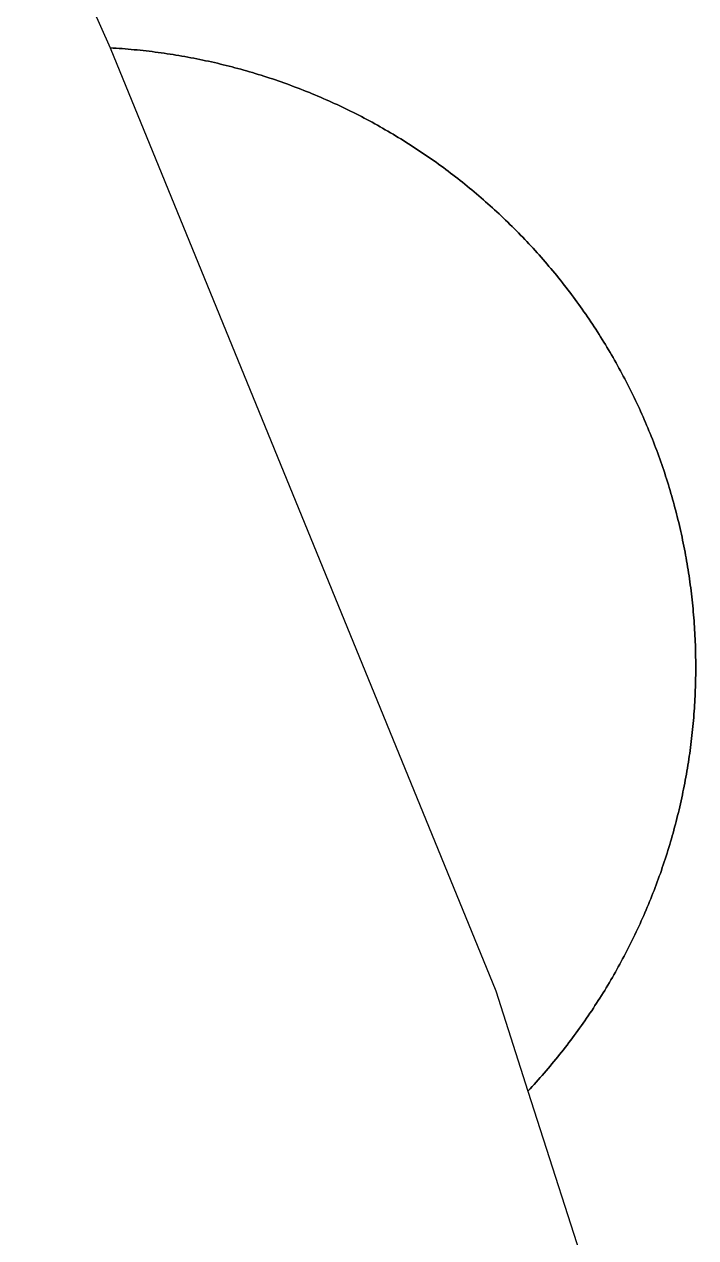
# Model space of a CAD drawing. Header units: millimetres. Extents: x 539514 to 908003, y -69769 to 203909.
# Drawn here: x 593716 to 611979, y 35417 to 68420 of the extents above; entities that cross this region are included whole.
import ezdxf

# ---------------------------------------------------------------- set-up
doc = ezdxf.new("R2010")
doc.units = ezdxf.units.MM
doc.layers.add('CLOSED_AREAS', color=7, linetype='Continuous')

msp = doc.modelspace()

# ---------------------------------------------------------------- linework, layer by layer
at = {"layer": 'CLOSED_AREAS'}
msp.add_lwpolyline([(593716.462, 73024.731), (596048.337, 67778.011), (596130.3, 67773.279), (596212.238, 67768.149), (596294.151, 67762.619), (596376.036, 67756.691), (596457.89, 67750.364), (596539.714, 67743.639), (596621.503, 67736.515), (596703.257, 67728.993), (596784.973, 67721.073), (596866.65, 67712.756), (596948.285, 67704.041), (597029.877, 67694.928), (597111.423, 67685.418), (597192.922, 67675.512), (597274.372, 67665.208), (597355.771, 67654.509), (597437.117, 67643.413), (597518.408, 67631.921), (597599.641, 67620.033), (597680.816, 67607.75), (597761.931, 67595.072), (597842.982, 67581.999), (597923.969, 67568.532), (598004.89, 67554.671), (598085.742, 67540.415), (598166.523, 67525.766), (598247.233, 67510.724), (598327.868, 67495.29), (598408.427, 67479.462), (598488.908, 67463.243), (598569.309, 67446.632), (598649.628, 67429.63), (598729.864, 67412.237), (598810.013, 67394.454), (598890.076, 67376.28), (598970.049, 67357.717), (599049.93, 67338.765), (599129.719, 67319.424), (599209.412, 67299.695), (599289.008, 67279.577), (599368.505, 67259.073), (599447.902, 67238.182), (599527.196, 67216.904), (599606.385, 67195.241), (599685.468, 67173.192), (599764.443, 67150.759), (599843.307, 67127.941), (599922.06, 67104.74), (600000.698, 67081.155), (600079.221, 67057.188), (600157.626, 67032.839), (600235.912, 67008.108), (600314.076, 66982.997), (600392.118, 66957.505), (600470.034, 66931.633), (600547.823, 66905.383), (600625.483, 66878.754), (600703.013, 66851.747), (600780.411, 66824.363), (600857.674, 66796.602), (600934.801, 66768.466), (601011.79, 66739.954), (601088.64, 66711.068), (601165.348, 66681.808), (601241.912, 66652.175), (601318.332, 66622.17), (601394.604, 66591.792), (601470.728, 66561.044), (601546.701, 66529.926), (601622.521, 66498.438), (601698.188, 66466.581), (601773.698, 66434.356), (601849.051, 66401.764), (601924.244, 66368.805), (601999.275, 66335.481), (602074.144, 66301.791), (602148.847, 66267.738), (602223.384, 66233.321), (602297.752, 66198.542), (602371.951, 66163.401), (602445.977, 66127.899), (602519.829, 66092.037), (602593.506, 66055.816), (602667.006, 66019.237), (602740.327, 65982.3), (602813.467, 65945.007), (602886.424, 65907.358), (602959.198, 65869.354), (603031.785, 65830.997), (603104.185, 65792.286), (603176.396, 65753.223), (603248.415, 65713.81), (603320.242, 65674.046), (603391.874, 65633.933), (603463.311, 65593.471), (603534.549, 65552.662), (603605.588, 65511.507), (603676.425, 65470.006), (603747.06, 65428.161), (603817.49, 65385.973), (603887.714, 65343.442), (603957.73, 65300.57), (604027.536, 65257.357), (604097.131, 65213.805), (604166.513, 65169.915), (604235.681, 65125.687), (604304.632, 65081.123), (604373.366, 65036.224), (604441.88, 64990.991), (604510.174, 64945.425), (604578.244, 64899.526), (604646.091, 64853.297), (604713.711, 64806.738), (604781.104, 64759.851), (604848.268, 64712.635), (604915.201, 64665.094), (604981.902, 64617.227), (605048.369, 64569.035), (605114.6, 64520.521), (605180.595, 64471.685), (605246.351, 64422.528), (605311.867, 64373.052), (605377.141, 64323.257), (605442.172, 64273.145), (605506.958, 64222.716), (605571.498, 64171.973), (605635.79, 64120.917), (605699.833, 64069.548), (605763.625, 64017.867), (605827.164, 63965.877), (605890.45, 63913.578), (605953.48, 63860.972), (606016.254, 63808.059), (606078.769, 63754.841), (606141.024, 63701.319), (606203.017, 63647.495), (606264.748, 63593.37), (606326.215, 63538.945), (606387.416, 63484.221), (606448.35, 63429.2), (606509.015, 63373.883), (606569.41, 63318.271), (606629.534, 63262.366), (606689.385, 63206.168), (606748.961, 63149.68), (606808.262, 63092.903), (606867.285, 63035.837), (606926.03, 62978.485), (606984.495, 62920.847), (607042.679, 62862.926), (607100.58, 62804.721), (607158.197, 62746.236), (607215.528, 62687.471), (607272.573, 62628.427), (607329.329, 62569.106), (607385.796, 62509.51), (607441.973, 62449.639), (607497.857, 62389.495), (607553.447, 62329.081), (607608.743, 62268.396), (607663.742, 62207.443), (607718.444, 62146.222), (607772.848, 62084.736), (607826.951, 62022.986), (607880.753, 61960.973), (607934.253, 61898.699), (607987.448, 61836.165), (608040.339, 61773.373), (608092.923, 61710.324), (608145.2, 61647.02), (608197.167, 61583.462), (608248.825, 61519.652), (608300.171, 61455.591), (608351.205, 61391.281), (608401.925, 61326.723), (608452.331, 61261.919), (608502.42, 61196.87), (608552.191, 61131.578), (608601.645, 61066.045), (608650.778, 61000.271), (608699.591, 60934.259), (608748.082, 60868.011), (608796.249, 60801.527), (608844.093, 60734.809), (608891.611, 60667.859), (608938.802, 60600.678), (608985.666, 60533.269), (609032.201, 60465.632), (609078.406, 60397.769), (609124.28, 60329.682), (609169.822, 60261.373), (609215.031, 60192.842), (609259.906, 60124.093), (609304.445, 60055.126), (609348.648, 59985.942), (609392.514, 59916.544), (609436.042, 59846.934), (609479.229, 59777.112), (609522.077, 59707.081), (609564.583, 59636.842), (609606.746, 59566.397), (609648.566, 59495.748), (609690.042, 59424.896), (609731.172, 59353.842), (609771.955, 59282.59), (609812.392, 59211.139), (609852.479, 59139.493), (609892.218, 59067.652), (609931.606, 58995.618), (609970.643, 58923.394), (610009.328, 58850.98), (610047.66, 58778.379), (610085.638, 58705.592), (610123.261, 58632.621), (610160.528, 58559.468), (610197.439, 58486.134), (610233.992, 58412.621), (610270.187, 58338.931), (610306.023, 58265.066), (610341.498, 58191.028), (610376.613, 58116.817), (610411.366, 58042.436), (610445.756, 57967.887), (610479.783, 57893.172), (610513.446, 57818.291), (610546.744, 57743.248), (610579.676, 57668.043), (610612.241, 57592.679), (610644.439, 57517.157), (610676.269, 57441.48), (610707.73, 57365.648), (610738.822, 57289.664), (610769.543, 57213.529), (610799.894, 57137.246), (610829.872, 57060.816), (610859.478, 56984.241), (610888.711, 56907.523), (610917.569, 56830.663), (610946.054, 56753.664), (610974.163, 56676.527), (611001.896, 56599.253), (611029.253, 56521.846), (611056.232, 56444.307), (611082.833, 56366.637), (611109.056, 56288.838), (611134.9, 56210.913), (611160.364, 56132.863), (611185.448, 56054.69), (611210.151, 55976.395), (611234.473, 55897.981), (611258.412, 55819.45), (611281.969, 55740.803), (611305.142, 55662.043), (611327.932, 55583.17), (611350.337, 55504.187), (611372.358, 55425.097), (611393.993, 55345.9), (611415.243, 55266.598), (611436.106, 55187.194), (611456.582, 55107.69), (611476.671, 55028.086), (611496.372, 54948.386), (611515.684, 54868.591), (611534.608, 54788.702), (611553.143, 54708.723), (611571.288, 54628.654), (611589.043, 54548.498), (611606.408, 54468.256), (611623.382, 54387.931), (611639.964, 54307.524), (611656.155, 54227.037), (611671.953, 54146.473), (611687.36, 54065.832), (611702.373, 53985.117), (611716.993, 53904.331), (611731.22, 53823.474), (611745.053, 53742.548), (611758.491, 53661.557), (611771.535, 53580.5), (611784.185, 53499.382), (611796.439, 53418.202), (611808.298, 53336.964), (611819.761, 53255.669), (611830.828, 53174.32), (611841.499, 53092.917), (611851.773, 53011.463), (611861.651, 52929.961), (611871.132, 52848.411), (611880.215, 52766.816), (611888.901, 52685.178), (611897.19, 52603.498), (611905.081, 52521.779), (611912.574, 52440.023), (611919.668, 52358.231), (611926.365, 52276.405), (611932.663, 52194.548), (611938.562, 52112.661), (611944.062, 52030.747), (611949.164, 51948.806), (611953.867, 51866.842), (611958.17, 51784.856), (611962.074, 51702.85), (611965.579, 51620.825), (611968.685, 51538.785), (611971.39, 51456.731), (611973.697, 51374.664), (611975.604, 51292.587), (611977.111, 51210.502), (611978.218, 51128.41), (611978.926, 51046.314), (611979.234, 50964.216), (611979.142, 50882.117), (611978.651, 50800.019), (611977.76, 50717.925), (611976.469, 50635.836), (611974.778, 50553.754), (611972.688, 50471.682), (611970.198, 50389.621), (611967.309, 50307.572), (611964.02, 50225.539), (611960.332, 50143.523), (611956.245, 50061.526), (611951.758, 49979.549), (611946.872, 49897.596), (611941.588, 49815.667), (611935.904, 49733.765), (611929.822, 49651.892), (611923.341, 49570.049), (611916.462, 49488.238), (611909.185, 49406.462), (611901.509, 49324.723), (611893.436, 49243.022), (611884.965, 49161.361), (611876.096, 49079.742), (611866.83, 48998.168), (611857.167, 48916.639), (611847.107, 48835.159), (611836.651, 48753.729), (611825.798, 48672.35), (611814.549, 48591.025), (611802.905, 48509.756), (611790.864, 48428.545), (611778.429, 48347.393), (611765.598, 48266.303), (611752.373, 48185.276), (611738.754, 48104.314), (611724.74, 48023.42), (611710.333, 47942.595), (611695.532, 47861.841), (611680.338, 47781.16), (611664.752, 47700.554), (611648.774, 47620.025), (611632.403, 47539.575), (611615.641, 47459.205), (611598.488, 47378.918), (611580.944, 47298.715), (611563.01, 47218.599), (611544.686, 47138.571), (611525.973, 47058.633), (611506.87, 46978.787), (611487.379, 46899.035), (611467.5, 46819.379), (611447.234, 46739.821), (611426.58, 46660.362), (611405.539, 46581.005), (611384.113, 46501.752), (611362.301, 46422.603), (611340.103, 46343.562), (611317.522, 46264.629), (611294.556, 46185.808), (611271.206, 46107.099), (611247.474, 46028.505), (611223.359, 45950.027), (611198.862, 45871.668), (611173.985, 45793.429), (611148.726, 45715.312), (611123.088, 45637.319), (611097.07, 45559.452), (611070.673, 45481.712), (611043.898, 45404.102), (611016.745, 45326.623), (610989.216, 45249.277), (610961.31, 45172.066), (610933.029, 45094.992), (610904.373, 45018.056), (610875.342, 44941.261), (610845.938, 44864.608), (610816.161, 44788.1), (610786.012, 44711.737), (610755.491, 44635.522), (610724.6, 44559.456), (610693.339, 44483.542), (610661.708, 44407.78), (610629.709, 44332.174), (610597.343, 44256.724), (610564.609, 44181.433), (610531.509, 44106.302), (610498.043, 44031.334), (610464.213, 43956.529), (610430.02, 43881.889), (610395.463, 43807.417), (610360.544, 43733.114), (610325.263, 43658.982), (610289.622, 43585.023), (610253.622, 43511.238), (610217.262, 43437.629), (610180.545, 43364.198), (610143.471, 43290.947), (610106.04, 43217.877), (610068.254, 43144.991), (610030.113, 43072.289), (609991.619, 42999.774), (609952.773, 42927.447), (609913.574, 42855.31), (609874.025, 42783.364), (609834.126, 42711.612), (609793.879, 42640.056), (609753.283, 42568.696), (609712.34, 42497.534), (609671.052, 42426.573), (609629.418, 42355.814), (609587.44, 42285.258), (609545.119, 42214.907), (609502.457, 42144.763), (609459.453, 42074.828), (609416.109, 42005.103), (609372.426, 41935.59), (609328.406, 41866.291), (609284.048, 41797.206), (609239.354, 41728.338), (609194.326, 41659.689), (609148.964, 41591.26), (609103.27, 41523.053), (609057.244, 41455.068), (609010.887, 41387.309), (608964.201, 41319.776), (608917.187, 41252.472), (608869.845, 41185.397), (608822.178, 41118.553), (608774.186, 41051.942), (608725.869, 40985.566), (608677.231, 40919.426), (608628.271, 40853.523), (608578.99, 40787.86), (608529.391, 40722.437), (608479.473, 40657.256), (608429.239, 40592.32), (608378.689, 40527.628), (608327.825, 40463.184), (608276.647, 40398.988), (608225.158, 40335.042), (608173.358, 40271.347), (608121.248, 40207.906), (608068.83, 40144.718), (608016.105, 40081.787), (607963.075, 40019.113), (607909.74, 39956.699), (607856.101, 39894.544), (607802.161, 39832.652), (607747.919, 39771.023), (607693.379, 39709.658), (607638.54, 39648.56), (607583.404, 39587.73), (607527.973, 39527.169), (607472.248, 39466.879), (607416.23, 39406.86), (609165.136, 33965.817)], dxfattribs=at)
msp.add_lwpolyline([(607416.23, 39406.86), (607472.248, 39466.879), (607527.973, 39527.169), (607583.404, 39587.73), (607638.54, 39648.56), (607693.379, 39709.658), (607747.919, 39771.023), (607802.161, 39832.652), (607856.101, 39894.544), (607909.74, 39956.699), (607963.075, 40019.113), (608016.105, 40081.787), (608068.83, 40144.718), (608121.248, 40207.906), (608173.358, 40271.347), (608225.158, 40335.042), (608276.647, 40398.988), (608327.825, 40463.184), (608378.689, 40527.628), (608429.239, 40592.32), (608479.473, 40657.256), (608529.391, 40722.437), (608578.99, 40787.86), (608628.271, 40853.523), (608677.231, 40919.426), (608725.869, 40985.566), (608774.186, 41051.942), (608822.178, 41118.553), (608869.845, 41185.397), (608917.187, 41252.472), (608964.201, 41319.776), (609010.887, 41387.309), (609057.244, 41455.068), (609103.27, 41523.053), (609148.964, 41591.26), (609194.326, 41659.689), (609239.354, 41728.338), (609284.048, 41797.206), (609328.406, 41866.291), (609372.426, 41935.59), (609416.109, 42005.103), (609459.453, 42074.828), (609502.457, 42144.763), (609545.119, 42214.907), (609587.44, 42285.258), (609629.418, 42355.814), (609671.052, 42426.573), (609712.34, 42497.534), (609753.283, 42568.696), (609793.879, 42640.056), (609834.126, 42711.612), (609874.025, 42783.364), (609913.574, 42855.31), (609952.773, 42927.447), (609991.619, 42999.774), (610030.113, 43072.289), (610068.254, 43144.991), (610106.04, 43217.877), (610143.471, 43290.947), (610180.545, 43364.198), (610217.262, 43437.629), (610253.622, 43511.238), (610289.622, 43585.023), (610325.263, 43658.982), (610360.544, 43733.114), (610395.463, 43807.417), (610430.02, 43881.889), (610464.213, 43956.529), (610498.043, 44031.334), (610531.509, 44106.302), (610564.609, 44181.433), (610597.343, 44256.724), (610629.709, 44332.174), (610661.708, 44407.78), (610693.339, 44483.542), (610724.6, 44559.456), (610755.491, 44635.522), (610786.012, 44711.737), (610816.161, 44788.1), (610845.938, 44864.608), (610875.342, 44941.261), (610904.373, 45018.056), (610933.029, 45094.992), (610961.31, 45172.066), (610989.216, 45249.277), (611016.745, 45326.623), (611043.898, 45404.102), (611070.673, 45481.712), (611097.07, 45559.452), (611123.088, 45637.319), (611148.726, 45715.312), (611173.985, 45793.429), (611198.862, 45871.668), (611223.359, 45950.027), (611247.474, 46028.505), (611271.206, 46107.099), (611294.556, 46185.808), (611317.522, 46264.629), (611340.103, 46343.562), (611362.301, 46422.603), (611384.113, 46501.752), (611405.539, 46581.005), (611426.58, 46660.362), (611447.234, 46739.821), (611467.5, 46819.379), (611487.379, 46899.035), (611506.87, 46978.787), (611525.973, 47058.633), (611544.686, 47138.571), (611563.01, 47218.599), (611580.944, 47298.715), (611598.488, 47378.918), (611615.641, 47459.205), (611632.403, 47539.575), (611648.774, 47620.025), (611664.752, 47700.554), (611680.338, 47781.16), (611695.532, 47861.841), (611710.333, 47942.595), (611724.74, 48023.42), (611738.754, 48104.314), (611752.373, 48185.276), (611765.598, 48266.303), (611778.429, 48347.393), (611790.864, 48428.545), (611802.905, 48509.756), (611814.549, 48591.025), (611825.798, 48672.35), (611836.651, 48753.729), (611847.107, 48835.159), (611857.167, 48916.639), (611866.83, 48998.168), (611876.096, 49079.742), (611884.965, 49161.361), (611893.436, 49243.022), (611901.509, 49324.723), (611909.185, 49406.462), (611916.462, 49488.238), (611923.341, 49570.049), (611929.822, 49651.892), (611935.904, 49733.765), (611941.588, 49815.667), (611946.872, 49897.596), (611951.758, 49979.549), (611956.245, 50061.526), (611960.332, 50143.523), (611964.02, 50225.539), (611967.309, 50307.572), (611970.198, 50389.621), (611972.688, 50471.682), (611974.778, 50553.754), (611976.469, 50635.836), (611977.76, 50717.925), (611978.651, 50800.019), (611979.142, 50882.117), (611979.234, 50964.216), (611978.926, 51046.314), (611978.218, 51128.41), (611977.111, 51210.502), (611975.604, 51292.587), (611973.697, 51374.664), (611971.39, 51456.731), (611968.685, 51538.785), (611965.579, 51620.825), (611962.074, 51702.85), (611958.17, 51784.856), (611953.867, 51866.842), (611949.164, 51948.806), (611944.062, 52030.747), (611938.562, 52112.661), (611932.663, 52194.548), (611926.365, 52276.405), (611919.668, 52358.231), (611912.574, 52440.023), (611905.081, 52521.779), (611897.19, 52603.498), (611888.901, 52685.178), (611880.215, 52766.816), (611871.132, 52848.411), (611861.651, 52929.961), (611851.773, 53011.463), (611841.499, 53092.917), (611830.828, 53174.32), (611819.761, 53255.669), (611808.298, 53336.964), (611796.439, 53418.202), (611784.185, 53499.382), (611771.535, 53580.5), (611758.491, 53661.557), (611745.053, 53742.548), (611731.22, 53823.474), (611716.993, 53904.331), (611702.373, 53985.117), (611687.36, 54065.832), (611671.953, 54146.473), (611656.155, 54227.037), (611639.964, 54307.524), (611623.382, 54387.931), (611606.408, 54468.256), (611589.043, 54548.498), (611571.288, 54628.654), (611553.143, 54708.723), (611534.608, 54788.702), (611515.684, 54868.591), (611496.372, 54948.386), (611476.671, 55028.086), (611456.582, 55107.69), (611436.106, 55187.194), (611415.243, 55266.598), (611393.993, 55345.9), (611372.358, 55425.097), (611350.337, 55504.187), (611327.932, 55583.17), (611305.142, 55662.043), (611281.969, 55740.803), (611258.412, 55819.45), (611234.473, 55897.981), (611210.151, 55976.395), (611185.448, 56054.69), (611160.364, 56132.863), (611134.9, 56210.913), (611109.056, 56288.838), (611082.833, 56366.637), (611056.232, 56444.307), (611029.253, 56521.846), (611001.896, 56599.253), (610974.163, 56676.527), (610946.054, 56753.664), (610917.569, 56830.663), (610888.711, 56907.523), (610859.478, 56984.241), (610829.872, 57060.816), (610799.894, 57137.246), (610769.543, 57213.529), (610738.822, 57289.664), (610707.73, 57365.648), (610676.269, 57441.48), (610644.439, 57517.157), (610612.241, 57592.679), (610579.676, 57668.043), (610546.744, 57743.248), (610513.446, 57818.291), (610479.783, 57893.172), (610445.756, 57967.887), (610411.366, 58042.436), (610376.613, 58116.817), (610341.498, 58191.028), (610306.023, 58265.066), (610270.187, 58338.931), (610233.992, 58412.621), (610197.439, 58486.134), (610160.528, 58559.468), (610123.261, 58632.621), (610085.638, 58705.592), (610047.66, 58778.379), (610009.328, 58850.98), (609970.643, 58923.394), (609931.606, 58995.618), (609892.218, 59067.652), (609852.479, 59139.493), (609812.392, 59211.139), (609771.955, 59282.59), (609731.172, 59353.842), (609690.042, 59424.896), (609648.566, 59495.748), (609606.746, 59566.397), (609564.583, 59636.842), (609522.077, 59707.081), (609479.229, 59777.112), (609436.042, 59846.934), (609392.514, 59916.544), (609348.648, 59985.942), (609304.445, 60055.126), (609259.906, 60124.093), (609215.031, 60192.842), (609169.822, 60261.373), (609124.28, 60329.682), (609078.406, 60397.769), (609032.201, 60465.632), (608985.666, 60533.269), (608938.802, 60600.678), (608891.611, 60667.859), (608844.093, 60734.809), (608796.249, 60801.527), (608748.082, 60868.011), (608699.591, 60934.259), (608650.778, 61000.271), (608601.645, 61066.045), (608552.191, 61131.578), (608502.42, 61196.87), (608452.331, 61261.919), (608401.925, 61326.723), (608351.205, 61391.281), (608300.171, 61455.591), (608248.825, 61519.652), (608197.167, 61583.462), (608145.2, 61647.02), (608092.923, 61710.324), (608040.339, 61773.373), (607987.448, 61836.165), (607934.253, 61898.699), (607880.753, 61960.973), (607826.951, 62022.986), (607772.848, 62084.736), (607718.444, 62146.222), (607663.742, 62207.443), (607608.743, 62268.396), (607553.447, 62329.081), (607497.857, 62389.495), (607441.973, 62449.639), (607385.796, 62509.51), (607329.329, 62569.106), (607272.573, 62628.427), (607215.528, 62687.471), (607158.197, 62746.236), (607100.58, 62804.721), (607042.679, 62862.926), (606984.495, 62920.847), (606926.03, 62978.485), (606867.285, 63035.837), (606808.262, 63092.903), (606748.961, 63149.68), (606689.385, 63206.168), (606629.534, 63262.366), (606569.41, 63318.271), (606509.015, 63373.883), (606448.35, 63429.2), (606387.416, 63484.221), (606326.215, 63538.945), (606264.748, 63593.37), (606203.017, 63647.495), (606141.024, 63701.319), (606078.769, 63754.841), (606016.254, 63808.059), (605953.48, 63860.972), (605890.45, 63913.578), (605827.164, 63965.877), (605763.625, 64017.867), (605699.833, 64069.548), (605635.79, 64120.917), (605571.498, 64171.973), (605506.958, 64222.716), (605442.172, 64273.145), (605377.141, 64323.257), (605311.867, 64373.052), (605246.351, 64422.528), (605180.595, 64471.685), (605114.6, 64520.521), (605048.369, 64569.035), (604981.902, 64617.227), (604915.201, 64665.094), (604848.268, 64712.635), (604781.104, 64759.851), (604713.711, 64806.738), (604646.091, 64853.297), (604578.244, 64899.526), (604510.174, 64945.425), (604441.88, 64990.991), (604373.366, 65036.224), (604304.632, 65081.123), (604235.681, 65125.687), (604166.513, 65169.915), (604097.131, 65213.805), (604027.536, 65257.357), (603957.73, 65300.57), (603887.714, 65343.442), (603817.49, 65385.973), (603747.06, 65428.161), (603676.425, 65470.006), (603605.588, 65511.507), (603534.549, 65552.662), (603463.311, 65593.471), (603391.874, 65633.933), (603320.242, 65674.046), (603248.415, 65713.81), (603176.396, 65753.223), (603104.185, 65792.286), (603031.785, 65830.997), (602959.198, 65869.354), (602886.424, 65907.358), (602813.467, 65945.007), (602740.327, 65982.3), (602667.006, 66019.237), (602593.506, 66055.816), (602519.829, 66092.037), (602445.977, 66127.899), (602371.951, 66163.401), (602297.752, 66198.542), (602223.384, 66233.321), (602148.847, 66267.738), (602074.144, 66301.791), (601999.275, 66335.481), (601924.244, 66368.805), (601849.051, 66401.764), (601773.698, 66434.356), (601698.188, 66466.581), (601622.521, 66498.438), (601546.701, 66529.926), (601470.728, 66561.044), (601394.604, 66591.792), (601318.332, 66622.17), (601241.912, 66652.175), (601165.348, 66681.808), (601088.64, 66711.068), (601011.79, 66739.954), (600934.801, 66768.466), (600857.674, 66796.602), (600780.411, 66824.363), (600703.013, 66851.747), (600625.483, 66878.754), (600547.823, 66905.383), (600470.034, 66931.633), (600392.118, 66957.505), (600314.076, 66982.997), (600235.912, 67008.108), (600157.626, 67032.839), (600079.221, 67057.188), (600000.698, 67081.155), (599922.06, 67104.74), (599843.307, 67127.941), (599764.443, 67150.759), (599685.468, 67173.192), (599606.385, 67195.241), (599527.196, 67216.904), (599447.902, 67238.182), (599368.505, 67259.073), (599289.008, 67279.577), (599209.412, 67299.695), (599129.719, 67319.424), (599049.93, 67338.765), (598970.049, 67357.717), (598890.076, 67376.28), (598810.013, 67394.454), (598729.864, 67412.237), (598649.628, 67429.63), (598569.309, 67446.632), (598488.908, 67463.243), (598408.427, 67479.462), (598327.868, 67495.29), (598247.233, 67510.724), (598166.523, 67525.766), (598085.742, 67540.415), (598004.89, 67554.671), (597923.969, 67568.532), (597842.982, 67581.999), (597761.931, 67595.072), (597680.816, 67607.75), (597599.641, 67620.033), (597518.408, 67631.921), (597437.117, 67643.413), (597355.771, 67654.509), (597274.372, 67665.208), (597192.922, 67675.512), (597111.423, 67685.418), (597029.877, 67694.928), (596948.285, 67704.041), (596866.65, 67712.756), (596784.973, 67721.073), (596703.257, 67728.993), (596621.503, 67736.515), (596539.714, 67743.639), (596457.89, 67750.364), (596376.036, 67756.691), (596294.151, 67762.619), (596212.238, 67768.149), (596130.3, 67773.279), (596048.337, 67778.011), (606541.776, 42127.381)], close=True, dxfattribs=at)

doc.saveas('drawing.dxf')
